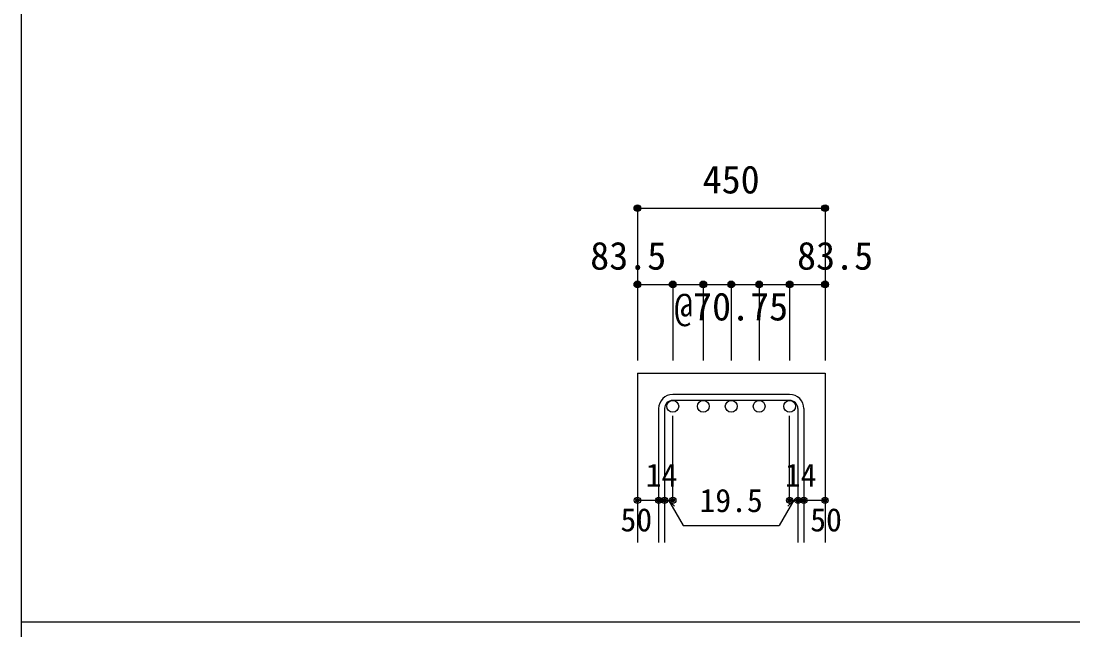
# Model space of a CAD drawing. Units: millimetres at full size, sheet at 1:30; details may follow other scales. Extents: x -5973 to 5954, y -4195 to 4201.
# Drawn here: x -5973 to -3489, y -15 to 1423 of the extents above; entities that cross this region are included whole.
import ezdxf
from ezdxf.enums import TextEntityAlignment as Align

# ---------------------------------------------------------------- set-up
doc = ezdxf.new("R2010")
doc.units = ezdxf.units.MM
doc.header["$LTSCALE"] = 30
doc.header["$PDMODE"] = 32
doc.header["$PDSIZE"] = 15
for name, color, linetype in [('0-1_躯体線', 2, 'Continuous'), ('0-5_基礎梁筋', 7, 'Continuous'), ('0-6_スタラップ筋', 7, 'Continuous'), ('0-D_寸法', 4, 'Continuous'), ('F-0_枠', 6, 'Continuous')]:
    doc.layers.add(name, color=color, linetype=linetype)
doc.styles.add('ＭＳ ゴシック', font='')
doc.styles.get('ＭＳ ゴシック').set_extended_font_data('MS Gothic')

msp = doc.modelspace()

# ---------------------------------------------------------------- linework, layer by layer
at = {"layer": '0-1_躯体線'}
for p, q in [((-4517.3, 591.03), (-4517.3, 191.03)), ((-4517.3, 591.03), (-4074.3, 591.03)), ((-4074.3, 591.03), (-4074.3, 191.03))]:
    msp.add_line(p, q, dxfattribs=at)
at = {"layer": '0-5_基礎梁筋', "color": 3}
for centre in [(-4433.8, 513.03), (-4361.8, 513.03), (-4295.8, 513.03), (-4229.8, 513.03), (-4157.8, 513.03)]:
    msp.add_circle(centre, 14, dxfattribs=at)
at = {"layer": '0-6_スタラップ筋'}
for p, q in [((-4157.8, 541.03), (-4433.8, 541.03)), ((-4157.8, 527.03), (-4433.8, 527.03)), ((-4467.3, 507.53), (-4467.3, 191.03)), ((-4453.3, 507.53), (-4453.3, 191.03)), ((-4138.3, 507.53), (-4138.3, 191.03)), ((-4124.3, 507.53), (-4124.3, 191.03))]:
    msp.add_line(p, q, dxfattribs=at)
for centre, radius, start, end in [((-4433.8, 507.53), 33.5, 90, 180), ((-4433.8, 507.53), 19.5, 90, 180), ((-4157.8, 507.53), 33.5, 0, 90), ((-4157.8, 507.53), 19.5, 0, 90)]:
    msp.add_arc(centre, radius, start, end, dxfattribs=at)
at = {"layer": '0-D_寸法'}
for p, q in [((-4517.3, 981.03), (-4517.3, 801.03)), ((-4517.3, 981.03), (-4074.3, 981.03)), ((-4074.3, 981.03), (-4074.3, 801.03)), ((-4074.3, 981.03), (-4074.3, 801.03)), ((-4517.3, 801.03), (-4517.3, 621.03)), ((-4517.3, 801.03), (-4074.3, 801.03)), ((-4433.8, 801.03), (-4433.8, 621.03)), ((-4361.8, 801.03), (-4361.8, 621.03)), ((-4295.8, 801.03), (-4295.8, 621.03)), ((-4229.8, 801.03), (-4229.8, 621.03)), ((-4157.8, 801.03), (-4157.8, 621.03)), ((-4074.3, 801.03), (-4074.3, 621.03)), ((-4433.8, 291.03), (-4433.8, 490.36)), ((-4157.8, 291.03), (-4157.8, 490.36)), ((-4517.3, 291.03), (-4467.3, 291.03)), ((-4467.3, 291.03), (-4433.8, 291.03)), ((-4443.55, 291.03), (-4429.41, 276.89)), ((-4443.55, 291.03), (-4409.33, 231.75)), ((-4148.05, 291.03), (-4182.27, 231.75)), ((-4148.05, 291.03), (-4162.19, 276.89)), ((-4157.8, 291.03), (-4074.3, 291.03)), ((-4138.3, 291.03), (-4124.3, 291.03)), ((-4409.33, 231.75), (-4182.27, 231.75))]:
    msp.add_line(p, q, dxfattribs=at)
for centre, radius in [((-4517.3, 981.03), 8), ((-4517.3, 981.03), 7.2), ((-4517.3, 981.03), 6.4), ((-4517.3, 981.03), 5.6), ((-4517.3, 981.03), 4.8), ((-4517.3, 981.03), 4), ((-4517.3, 981.03), 3.2), ((-4517.3, 981.03), 2.4), ((-4517.3, 981.03), 1.6), ((-4517.3, 981.03), 0.8), ((-4074.3, 981.03), 8), ((-4074.3, 981.03), 7.2), ((-4074.3, 981.03), 6.4), ((-4074.3, 981.03), 5.6), ((-4074.3, 981.03), 4.8), ((-4074.3, 981.03), 4), ((-4074.3, 981.03), 3.2), ((-4074.3, 981.03), 2.4), ((-4074.3, 981.03), 1.6), ((-4074.3, 981.03), 0.8), ((-4517.3, 801.03), 8), ((-4517.3, 801.03), 7.2), ((-4517.3, 801.03), 6.4), ((-4517.3, 801.03), 5.6), ((-4517.3, 801.03), 4.8), ((-4517.3, 801.03), 4), ((-4517.3, 801.03), 3.2), ((-4517.3, 801.03), 2.4), ((-4517.3, 801.03), 1.6), ((-4517.3, 801.03), 0.8), ((-4433.8, 801.03), 8), ((-4433.8, 801.03), 7.2), ((-4433.8, 801.03), 6.4), ((-4433.8, 801.03), 5.6), ((-4433.8, 801.03), 4.8), ((-4433.8, 801.03), 4), ((-4433.8, 801.03), 3.2), ((-4433.8, 801.03), 2.4), ((-4433.8, 801.03), 1.6), ((-4433.8, 801.03), 0.8), ((-4361.8, 801.03), 8), ((-4361.8, 801.03), 7.2), ((-4361.8, 801.03), 6.4), ((-4361.8, 801.03), 5.6), ((-4361.8, 801.03), 4.8), ((-4361.8, 801.03), 4), ((-4361.8, 801.03), 3.2), ((-4361.8, 801.03), 2.4), ((-4361.8, 801.03), 1.6), ((-4361.8, 801.03), 0.8), ((-4295.8, 801.03), 8), ((-4295.8, 801.03), 7.2), ((-4295.8, 801.03), 6.4), ((-4295.8, 801.03), 5.6), ((-4295.8, 801.03), 4.8), ((-4295.8, 801.03), 4), ((-4295.8, 801.03), 3.2), ((-4295.8, 801.03), 2.4), ((-4295.8, 801.03), 1.6), ((-4295.8, 801.03), 0.8), ((-4229.8, 801.03), 8), ((-4229.8, 801.03), 7.2), ((-4229.8, 801.03), 6.4), ((-4229.8, 801.03), 5.6), ((-4229.8, 801.03), 4.8), ((-4229.8, 801.03), 4), ((-4229.8, 801.03), 3.2), ((-4229.8, 801.03), 2.4), ((-4229.8, 801.03), 1.6), ((-4229.8, 801.03), 0.8), ((-4157.8, 801.03), 8), ((-4157.8, 801.03), 7.2), ((-4157.8, 801.03), 6.4), ((-4157.8, 801.03), 5.6), ((-4157.8, 801.03), 4.8), ((-4157.8, 801.03), 4), ((-4157.8, 801.03), 3.2), ((-4157.8, 801.03), 2.4), ((-4157.8, 801.03), 1.6), ((-4157.8, 801.03), 0.8), ((-4074.3, 801.03), 8), ((-4074.3, 801.03), 7.2), ((-4074.3, 801.03), 6.4), ((-4074.3, 801.03), 5.6), ((-4074.3, 801.03), 4.8), ((-4074.3, 801.03), 4), ((-4074.3, 801.03), 3.2), ((-4074.3, 801.03), 2.4), ((-4074.3, 801.03), 1.6), ((-4074.3, 801.03), 0.8), ((-4517.3, 291.03), 4), ((-4517.3, 291.03), 3.6), ((-4517.3, 291.03), 3.2), ((-4517.3, 291.03), 2.8), ((-4517.3, 291.03), 2.4), ((-4517.3, 291.03), 2), ((-4517.3, 291.03), 1.6), ((-4517.3, 291.03), 1.2), ((-4517.3, 291.03), 0.8), ((-4517.3, 291.03), 0.4), ((-4467.3, 291.03), 4), ((-4467.3, 291.03), 3.6), ((-4467.3, 291.03), 3.2), ((-4467.3, 291.03), 2.8), ((-4467.3, 291.03), 2.4), ((-4467.3, 291.03), 2), ((-4467.3, 291.03), 1.6), ((-4467.3, 291.03), 1.2), ((-4467.3, 291.03), 0.8), ((-4467.3, 291.03), 0.4), ((-4453.3, 291.03), 4), ((-4453.3, 291.03), 3.6), ((-4453.3, 291.03), 3.2), ((-4453.3, 291.03), 2.8), ((-4453.3, 291.03), 2.4), ((-4453.3, 291.03), 2), ((-4453.3, 291.03), 1.6), ((-4453.3, 291.03), 1.2), ((-4453.3, 291.03), 0.8), ((-4453.3, 291.03), 0.4), ((-4433.8, 291.03), 4), ((-4433.8, 291.03), 3.6), ((-4433.8, 291.03), 3.2), ((-4433.8, 291.03), 2.8), ((-4433.8, 291.03), 2.4), ((-4433.8, 291.03), 2), ((-4433.8, 291.03), 1.6), ((-4433.8, 291.03), 1.2), ((-4433.8, 291.03), 0.8), ((-4433.8, 291.03), 0.4), ((-4157.8, 291.03), 4), ((-4157.8, 291.03), 3.6), ((-4157.8, 291.03), 3.2), ((-4157.8, 291.03), 2.8), ((-4157.8, 291.03), 2.4), ((-4157.8, 291.03), 2), ((-4157.8, 291.03), 1.6), ((-4157.8, 291.03), 1.2), ((-4157.8, 291.03), 0.8), ((-4157.8, 291.03), 0.4), ((-4138.3, 291.03), 4), ((-4138.3, 291.03), 3.6), ((-4138.3, 291.03), 3.2), ((-4138.3, 291.03), 2.8), ((-4138.3, 291.03), 2.4), ((-4138.3, 291.03), 2), ((-4138.3, 291.03), 1.6), ((-4138.3, 291.03), 1.2), ((-4138.3, 291.03), 0.8), ((-4138.3, 291.03), 0.4), ((-4124.3, 291.03), 4), ((-4124.3, 291.03), 3.6), ((-4124.3, 291.03), 3.2), ((-4124.3, 291.03), 2.8), ((-4124.3, 291.03), 2.4), ((-4124.3, 291.03), 2), ((-4124.3, 291.03), 1.6), ((-4124.3, 291.03), 1.2), ((-4124.3, 291.03), 0.8), ((-4124.3, 291.03), 0.4), ((-4074.3, 291.03), 4), ((-4074.3, 291.03), 3.6), ((-4074.3, 291.03), 3.2), ((-4074.3, 291.03), 2.8), ((-4074.3, 291.03), 2.4), ((-4074.3, 291.03), 2), ((-4074.3, 291.03), 1.6), ((-4074.3, 291.03), 1.2), ((-4074.3, 291.03), 0.8), ((-4074.3, 291.03), 0.4)]:
    msp.add_circle(centre, radius, dxfattribs=at)
at = {"layer": '0-D_寸法', "color": 7}
for p in [(-4517.3, 981.03), (-4074.3, 981.03), (-4517.3, 801.03), (-4433.8, 801.03), (-4361.8, 801.03), (-4295.8, 801.03), (-4229.8, 801.03), (-4157.8, 801.03), (-4074.3, 801.03), (-4517.3, 291.03), (-4467.3, 291.03), (-4453.3, 291.03), (-4433.8, 291.03), (-4157.8, 291.03), (-4138.3, 291.03), (-4124.3, 291.03), (-4074.3, 291.03)]:
    msp.add_point(p, dxfattribs=at)
at = {"layer": 'F-0_枠'}
msp.add_line((-5972.88, 4201.15), (-5972.88, -4195.24), dxfattribs=at)
at = {"layer": 'F-0_枠', "color": 2}
msp.add_line((3723.6, 2.95), (-5972.88, 2.95), dxfattribs=at)

# ---------------------------------------------------------------- texts
at = {"layer": '0-D_寸法', "style": 'ＭＳ ゴシック'}
for s, height, p in [('450', 65.98, (-4363.3, 996.03)), ('83.5', 65.98, (-4628.8, 816.03)), ('83.5', 65.98, (-4140.3, 816.03)), ('@70.75', 65.98, (-4430.8, 696.03)), ('14', 54.99, (-4497.84, 306.48)), ('14', 54.99, (-4169.26, 306.48)), ('19.5', 54.99, (-4370.8, 246.75)), ('50', 54.99, (-4557.3, 201.03)), ('50', 54.99, (-4109.3, 201.03))]:
    msp.add_text(s, height=height, dxfattribs=at).set_placement(p, align=Align.BOTTOM_LEFT)

doc.saveas('drawing.dxf')
